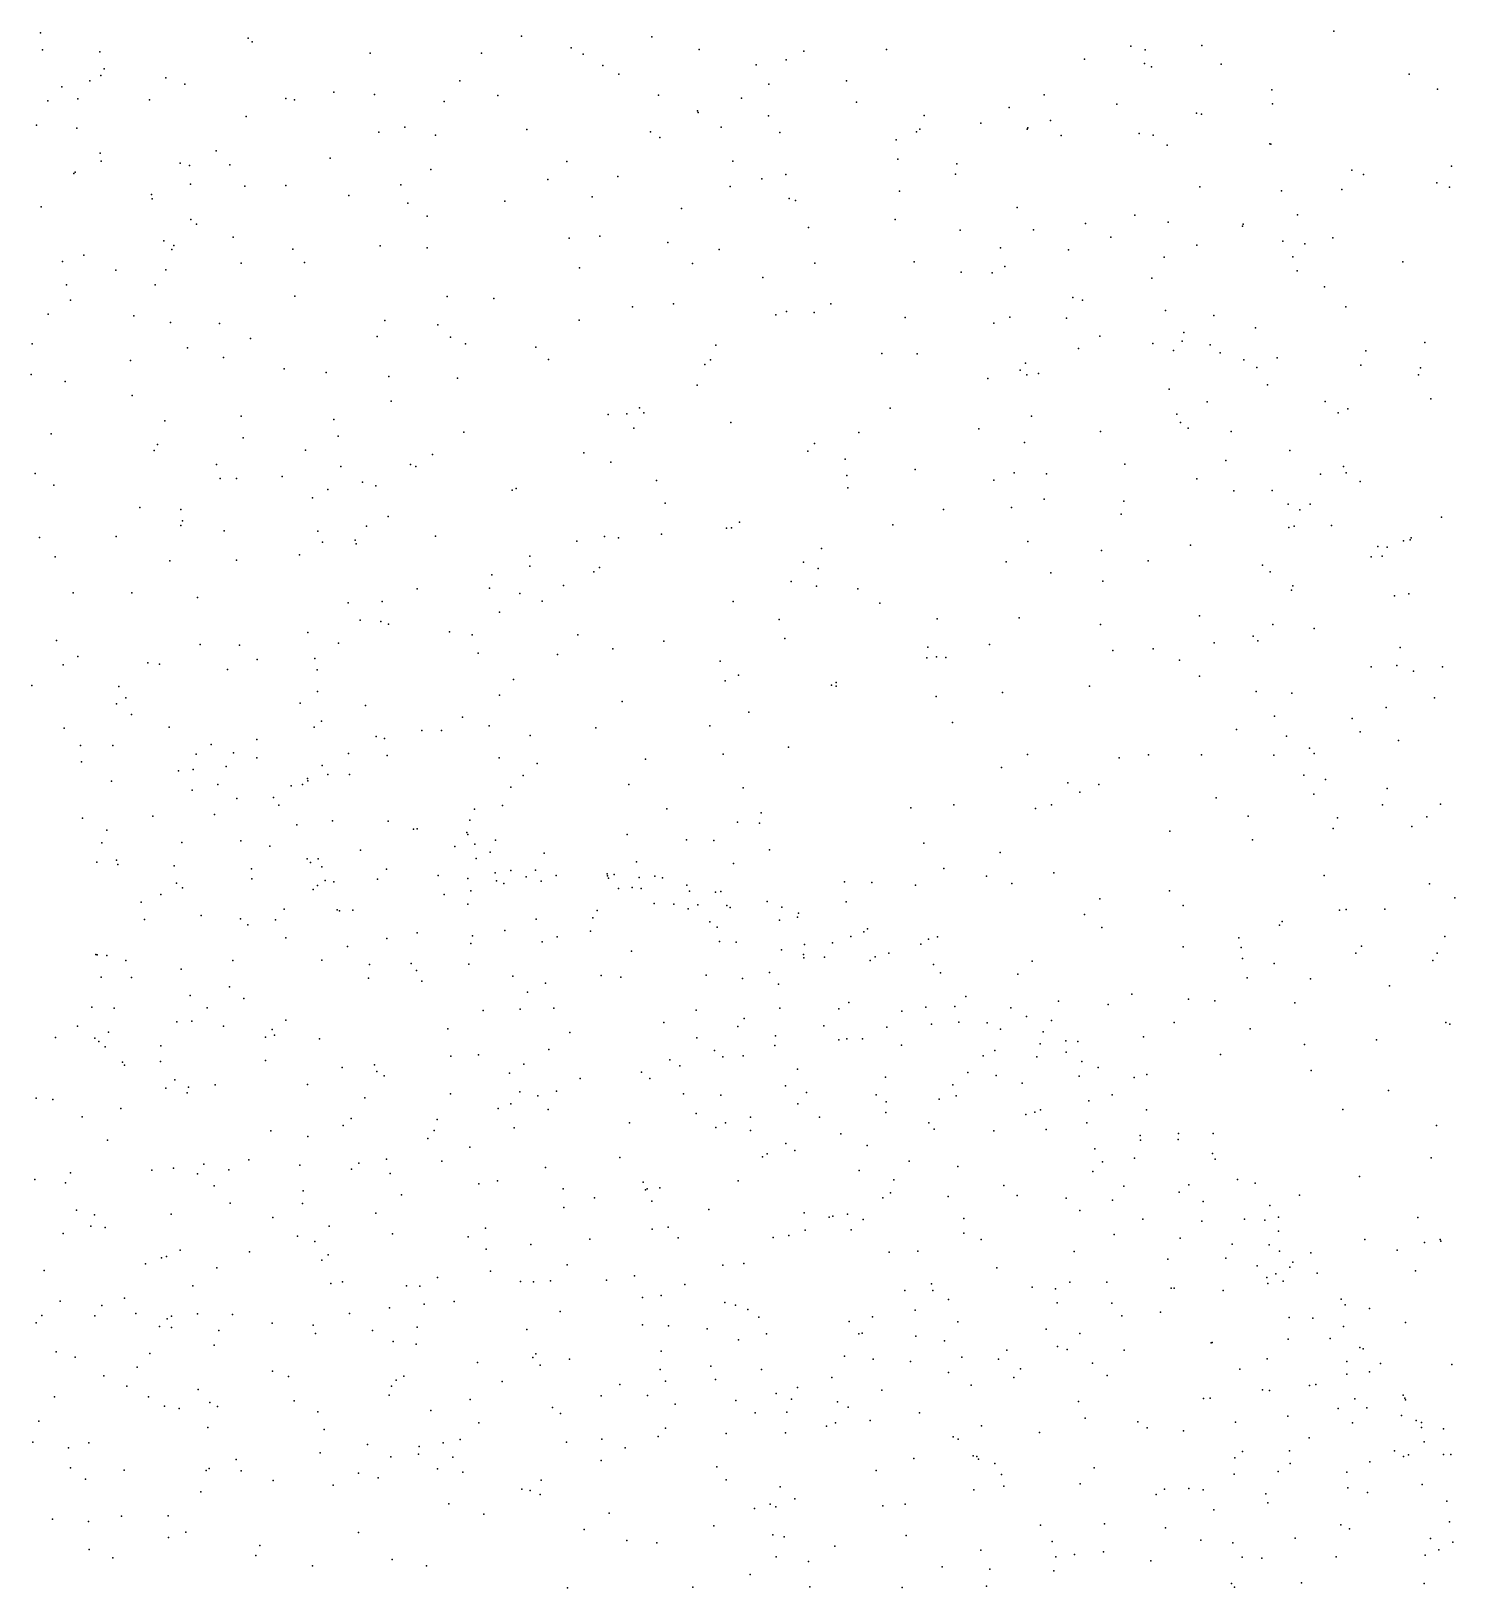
# Model space of a CAD drawing. Header units: metres. Extents: x -25 to 25, y -27.7 to 27.8.
# Drawn here: x -3.284 to -1.737, y 3.4 to 5.092 of the extents above; entities that cross this region are included whole.
import ezdxf

# ---------------------------------------------------------------- set-up
doc = ezdxf.new("R2010")
doc.units = ezdxf.units.M

msp = doc.modelspace()

# ---------------------------------------------------------------- linework, layer by layer
for p in [(-3.2741, 5.0897, 17.3248), (-3.0484, 5.0839, 18.2251), (-3.044, 5.0801, 26.1261), (-2.7515, 5.086, 25.7737), (-2.6098, 5.0853, 25.6556), (-2.0122, 5.076, 29.4716), (-1.8689, 5.0916, 3.9864), (-3.2719, 5.0711, 23.1734), (-3.2095, 5.0692, 16.549), (-2.9159, 5.0677, 3.9815), (-2.795, 5.0675, 18.662), (-2.6975, 5.0736, 29.0531), (-2.6844, 5.0667, 25.7178), (-2.5586, 5.0715, -16.1835), (-2.4638, 5.0604, 23.3474), (-2.4447, 5.07, 17.3733), (-2.355, 5.0716, 17.5569), (-2.1399, 5.0613, 29.387), (-2.0894, 5.0753, 25.4741), (-2.0739, 5.0714, 16.3915), (-3.2085, 5.0432, 12.5173), (-3.2049, 5.0508, 28.8119), (-2.6633, 5.0542, 21.6366), (-2.6458, 5.045, 18.8221), (-2.4967, 5.0551, 3.9), (-2.0747, 5.0566, 18.5456), (-2.067, 5.0529, 3.9506), (-1.9912, 5.0558, -22.9697), (-1.7871, 5.045, 29.5348), (-3.2509, 5.0309, 11.7229), (-3.2207, 5.0377, 17.6876), (-3.138, 5.041, -15.7197), (-3.1173, 5.0339, 26.1926), (-2.8186, 5.0375, 12.9846), (-2.4827, 5.0341, 29.1349), (-2.3984, 5.0376, 29.1705), (-1.9363, 5.0278, 25.9018), (-1.7564, 5.0285, 25.552), (-3.2661, 5.0159, 12.2709), (-3.2337, 5.0181, 4.2455), (-3.1557, 5.0171, 16.9122), (-3.0074, 5.0184, -15.4725), (-2.9981, 5.017, -20.6893), (-2.9553, 5.0251, 21.6679), (-2.9113, 5.0228, 28.9848), (-2.8357, 5.0152, 26.3625), (-2.7773, 5.0217, 29.0322), (-2.6028, 5.0221, -15.7489), (-2.5123, 5.0187, 13.0927), (-2.3875, 5.0144, 25.5414), (-2.2218, 5.0085, 3.9148), (-2.1836, 5.0222, 22.9327), (-2.1048, 5.0121, 18.6972), (-1.9354, 5.0126, 29.4892), (-3.0508, 4.9987, 28.9403), (-2.5602, 5.0048, 29.1076), (-2.5595, 5.0032, 23.4715), (-2.4831, 4.9996, 18.9358), (-2.3139, 5, 21.5517), (-2.2526, 4.9917, 18.9197), (-2.1767, 4.9944, -9.4505), (-2.0181, 5.0025, 25.4595), (-2.0128, 5.0012, 17.9729), (-3.2786, 4.9895, 11.5183), (-3.2347, 4.9863, 17.511), (-2.9066, 4.9819, 25.9539), (-2.8783, 4.9871, 23.5454), (-2.8449, 4.9787, 25.8861), (-2.7458, 4.9847, 25.7766), (-2.6114, 4.9823, 26.2809), (-2.6012, 4.9761, 25.6543), (-2.5344, 4.9871, -22.4397), (-2.471, 4.9814, -20.9246), (-2.3224, 4.9822, -16.5899), (-2.3187, 4.9852, 23.2214), (-2.2022, 4.9852, 29.3084), (-2.2015, 4.9866, 26.0696), (-2.1652, 4.9782, 17.7126), (-2.0803, 4.9805, 21.4422), (-2.0653, 4.9784, 22.7475), (-3.2092, 4.959, 23.0557), (-3.0833, 4.9615, 26.4612), (-2.3445, 4.9734, -20.6787), (-2.05, 4.9677, 13.3102), (-1.9386, 4.9691, 18.2345), (-1.9372, 4.9687, 25.4517), (-3.2082, 4.9503, 21.683), (-3.1223, 4.948, -9.6074), (-3.1122, 4.9456, 18.0039), (-3.0684, 4.9462, 26.1052), (-2.9595, 4.9536, 12.9313), (-2.85, 4.9412, 29.0432), (-2.7023, 4.9498, 3.9118), (-2.522, 4.9503, 25.5956), (-2.3425, 4.9526, 16.9366), (-2.2784, 4.9473, 25.4754), (-1.7411, 4.945, 25.5065), (-3.238, 4.9369, 16.3272), (-3.2366, 4.9384, 26.2585), (-3.1113, 4.9253, 23.3844), (-3.0076, 4.9239, 26.039), (-2.8828, 4.9245, -9.3811), (-2.723, 4.9304, 29.0803), (-2.6467, 4.9337, 23.5914), (-2.4903, 4.9309, -9.2815), (-2.4644, 4.9357, 29.1296), (-2.2799, 4.9361, 29.2046), (-1.8495, 4.9405, 29.475), (-1.8367, 4.9359, -9.9911), (-1.7571, 4.9269, 29.4779), (-3.1537, 4.9139, 26.1667), (-3.1528, 4.9095, 16.5343), (-3.0521, 4.923, 18.1472), (-2.9392, 4.9128, 29.0316), (-2.7698, 4.9069, -21.9283), (-2.6749, 4.9114, 25.7178), (-2.5247, 4.9228, -16.3398), (-2.4608, 4.9098, 26.2136), (-2.4538, 4.9076, 25.5691), (-2.3408, 4.9176, 17.1908), (-2.0144, 4.9223, 29.3886), (-1.9258, 4.9181, 29.4338), (-1.8603, 4.9195, 16.4173), (-1.7432, 4.922, 22.448), (-3.2733, 4.9008, 11.9088), (-2.8749, 4.9048, -15.9626), (-2.8539, 4.8905, 25.9104), (-2.5775, 4.8987, 29.1127), (-2.213, 4.8998, 17.5144), (-2.0852, 4.8917, 25.4075), (-1.9083, 4.8921, 21.3276), (-3.1109, 4.8868, 16.7867), (-3.1047, 4.8818, -20.8777), (-2.4397, 4.8781, 23.5688), (-2.3456, 4.8868, 29.1636), (-2.2749, 4.8753, 19.1193), (-2.1952, 4.8756, -16.7198), (-2.1388, 4.8824, 29.2727), (-2.0488, 4.8841, 16.5895), (-1.9683, 4.8795, 25.3983), (-1.9675, 4.8817, 18.6231), (-3.1401, 4.8638, 28.9819), (-3.1291, 4.8587, 26.099), (-3.0648, 4.8677, 21.6888), (-2.9049, 4.8581, 18.6485), (-2.8539, 4.8562, 3.966), (-2.6999, 4.8667, -21.3778), (-2.6665, 4.8689, 29.1014), (-2.5924, 4.8619, 13.1239), (-2.231, 4.8562, 25.4301), (-2.1112, 4.8676, 18.9534), (-2.0177, 4.859, 17.8487), (-1.9244, 4.8632, 22.5966), (-1.9004, 4.8604, -9.5683), (-1.87, 4.8668, 13.5532), (-3.2504, 4.8412, 26.5495), (-3.2269, 4.8481, 22.7715), (-3.1314, 4.8541, 17.1059), (-3.0561, 4.8394, 29.0333), (-3.0001, 4.8548, 23.4996), (-2.9874, 4.8403, 18.2986), (-2.5368, 4.8541, 19.1154), (-2.4329, 4.8395, -15.8417), (-2.3249, 4.8409, 23.459), (-2.1573, 4.8538, 16.7635), (-2.0534, 4.8461, 29.2995), (-1.9133, 4.8462, -16.026), (-1.7941, 4.8408, 25.4043), (-3.1922, 4.8318, 17.5141), (-3.1378, 4.8323, 22.9957), (-2.6885, 4.8344, 26.3527), (-2.5656, 4.8391, 25.6268), (-2.4893, 4.8237, 25.5796), (-2.2738, 4.8295, 13.2568), (-2.2403, 4.8288, 17.2877), (-2.2265, 4.8357, 29.186), (-2.0665, 4.8231, 25.9756), (-1.9087, 4.8311, 3.9011), (-3.2458, 4.816, 28.9539), (-3.1496, 4.816, 17.766), (-1.8789, 4.8136, 16.5537), (-3.2416, 4.7991, 26.1261), (-2.9977, 4.8035, 12.9492), (-2.8321, 4.8033, -15.496), (-2.7817, 4.801, 29.1185), (-2.631, 4.7921, 23.7651), (-2.5864, 4.7952, 29.1263), (-2.4153, 4.7953, 25.5185), (-2.1526, 4.8021, 25.3843), (-2.142, 4.7991, 29.2), (-1.8557, 4.7919, 25.3621), (-3.2658, 4.7841, 11.4728), (-3.1729, 4.782, 29.0172), (-3.1329, 4.7748, 16.4371), (-3.0795, 4.774, 16.6021), (-2.9, 4.7771, 29.1163), (-2.8426, 4.7722, 21.685), (-2.6887, 4.7776, 25.7478), (-2.4752, 4.7834, 13.1993), (-2.4635, 4.7867, 21.6401), (-2.4335, 4.7857, 29.1325), (-2.3347, 4.7803, 19.2952), (-2.2382, 4.7741, 21.5582), (-2.2211, 4.7806, 23.2341), (-2.1594, 4.7797, 17.4263), (-2.0519, 4.7881, 17.6848), (-1.9994, 4.7825, 29.2764), (-3.0459, 4.7577, 23.3247), (-2.9084, 4.7596, 25.953), (-2.8285, 4.7591, 13.0664), (-2.1231, 4.7601, 13.4002), (-2.0336, 4.7546, 22.7432), (-2.0317, 4.764, 25.3491), (-1.9539, 4.7693, 18.7505), (-3.2832, 4.7516, 11.3078), (-3.1145, 4.7475, 26.5181), (-2.8125, 4.7518, 25.86), (-2.7359, 4.7482, 19.1155), (-2.5402, 4.7504, 19.289), (-2.3599, 4.7411, 29.1254), (-2.3217, 4.7408, 23.6036), (-2.1464, 4.7465, 17.0351), (-2.0655, 4.752, 29.2044), (-2.0432, 4.7446, -16.8422), (-2.0033, 4.7508, 21.4), (-1.9924, 4.742, 18.947), (-1.8342, 4.7443, 29.3047), (-1.7701, 4.753, 21.1796), (-3.1762, 4.7335, 26.0484), (-3.0754, 4.737, 26.0223), (-3.0094, 4.7244, 16.9889), (-2.9637, 4.7207, 23.5806), (-2.7223, 4.7346, 29.1405), (-2.5522, 4.7293, 3.9022), (-2.5463, 4.7342, 25.6055), (-2.2097, 4.7231, 3.8727), (-2.2038, 4.7308, 25.3809), (-1.9665, 4.7344, 13.583), (-1.9525, 4.7259, 17.9416), (-1.9304, 4.7365, 25.3256), (-1.8396, 4.7286, 18.4847), (-1.7746, 4.7255, 22.4843), (-3.2843, 4.7185, 4.3319), (-3.2472, 4.7109, 28.993), (-2.8957, 4.7164, 18.7941), (-2.8212, 4.7144, 29.137), (-2.5605, 4.7068, 29.1364), (-2.2447, 4.7139, -15.9125), (-2.2023, 4.7182, 29.1552), (-2.1898, 4.7194, 19.3185), (-1.9408, 4.707, 29.2237), (-1.777, 4.7181, -23.0427), (-3.1745, 4.6957, 12.7815), (-2.8932, 4.6893, -15.9502), (-2.0477, 4.7025, 17.5078), (-2.0067, 4.6886, 19.1214), (-1.8784, 4.6891, 18.1526), (-1.7635, 4.6921, 25.3228), (-3.0562, 4.673, 25.957), (-2.6572, 4.6749, -21.6559), (-2.637, 4.6758, 13.1597), (-2.6233, 4.6821, 25.668), (-2.6187, 4.6767, -15.5257), (-2.3511, 4.6817, 19.4277), (-2.1973, 4.6731, 26.0922), (-2.0395, 4.6754, -22.8881), (-1.8643, 4.6767, 25.8719), (-1.8537, 4.6812, 13.7143), (-3.2625, 4.6539, 25.9997), (-3.1391, 4.6681, 29.0599), (-2.9554, 4.6695, 25.9273), (-2.8143, 4.6557, 25.8157), (-2.6293, 4.6599, 23.8548), (-2.5241, 4.6661, -22.4413), (-2.3849, 4.6553, 29.0995), (-2.2547, 4.6592, 25.3744), (-2.1223, 4.6565, 25.3073), (-2.0356, 4.6662, 29.1298), (-2.0273, 4.66, 16.9799), (-1.9804, 4.6564, 25.2829), (-3.1469, 4.6424, 17.6655), (-3.054, 4.6497, 22.9743), (-2.9506, 4.6513, 18.45), (-2.4331, 4.6433, -15.7485), (-2.2051, 4.6446, 29.1118), (-3.1506, 4.6359, 22.7371), (-3.0828, 4.6205, 18.0252), (-2.9862, 4.636, 23.4302), (-2.8721, 4.6205, 18.9893), (-2.8483, 4.6315, 29.1426), (-2.6839, 4.6334, 25.7166), (-2.6545, 4.6232, -22.1512), (-2.4403, 4.6352, 23.7783), (-2.3999, 4.6263, 21.6337), (-2.0961, 4.6209, 29.0521), (-1.9864, 4.625, 17.3756), (-1.9166, 4.6359, 22.6471), (-3.2798, 4.6107, 11.5212), (-3.0789, 4.6054, 25.9068), (-3.0612, 4.6053, 17.2864), (-3.0114, 4.6075, 18.2304), (-2.9478, 4.6183, 16.4665), (-2.8664, 4.6183, 16.7463), (-2.6048, 4.6031, 21.6691), (-2.3981, 4.6088, 25.4461), (-2.3239, 4.6152, 26.1785), (-2.2384, 4.6034, -16.8529), (-2.2164, 4.6116, -20.8102), (-2.181, 4.6105, 23.4385), (-2.0177, 4.605, 22.7834), (-1.8832, 4.6102, 29.0774), (-1.8583, 4.6185, -9.4554), (-1.8555, 4.6115, 18.6744), (-3.2597, 4.5982, 16.0917), (-2.962, 4.5934, 25.876), (-2.9244, 4.6014, 4.1162), (-2.9097, 4.5975, 23.7345), (-2.7617, 4.5926, 29.157), (-2.7574, 4.5944, 26.3911), (-2.3969, 4.5951, -22.6233), (-1.9775, 4.5919, 29.0402), (-1.936, 4.5923, 17.8242), (-1.8402, 4.602, 25.247), (-3.1661, 4.5737, 29.0737), (-3.1217, 4.5715, 17.448), (-2.9787, 4.5845, 26.4656), (-2.5953, 4.5784, 29.142), (-2.2929, 4.5716, 13.3483), (-2.2191, 4.5739, 23.6106), (-2.1836, 4.5829, 29.0384), (-2.0969, 4.5808, 25.2525), (-1.9184, 4.5773, 21.3062), (-1.9059, 4.5713, 28.9872), (-1.8947, 4.5775, 17.1891), (-3.1218, 4.5542, 4.304), (-3.1199, 4.5595, 17.8505), (-2.9201, 4.5536, 18.6873), (-2.8963, 4.564, 17.0906), (-2.5232, 4.5517, -20.6411), (-2.5145, 4.5578, 29.1304), (-2.348, 4.555, -21.1176), (-2.0998, 4.5665, 3.7924), (-1.9178, 4.552, 19.0533), (-1.9121, 4.5537, 17.5536), (-1.8715, 4.5544, 18.0078), (-1.7519, 4.5633, 28.9369), (-3.2754, 4.5414, 25.9019), (-3.1918, 4.5424, 12.7711), (-3.0747, 4.5484, 29.1083), (-2.9729, 4.5481, 23.2007), (-2.9676, 4.5362, 16.2485), (-2.9321, 4.5383, 13.018), (-2.845, 4.5427, 25.7933), (-2.6915, 4.5373, -16.0098), (-2.6613, 4.5423, 25.6751), (-2.6463, 4.5407, 3.9547), (-2.5995, 4.5447, -16.2046), (-2.5286, 4.5513, 25.5489), (-2.2013, 4.5368, 25.2886), (-1.7933, 4.5376, -16.0142), (-1.7858, 4.5387, 22.5523), (-1.7847, 4.5407, 25.9021), (-3.2582, 4.5201, 29.0216), (-2.9927, 4.5225, -20.9515), (-2.9311, 4.5344, 25.8189), (-2.7426, 4.5211, 16.8213), (-2.4256, 4.5291, 13.2809), (-2.1215, 4.5272, 28.9675), (-2.0246, 4.5328, 25.2175), (-1.8283, 4.5203, -22.9466), (-1.8212, 4.5313, -16.8397), (-1.8164, 4.521, 13.8271), (-1.8109, 4.5306, 21.1264), (-3.1335, 4.5159, 26.5159), (-3.0611, 4.5166, 21.6705), (-2.7423, 4.5101, 16.603), (-2.6729, 4.5038, -21.9427), (-2.6669, 4.5087, 29.1442), (-2.4451, 4.5143, 19.6813), (-2.4293, 4.5076, 3.8824), (-2.2249, 4.5149, 29.0086), (-2.1763, 4.503, 13.5199), (-2.0705, 4.5157, -9.2369), (-1.9463, 4.5113, 13.7397), (-1.9381, 4.504, 28.9041), (-2.8647, 4.4854, 19.2129), (-2.7862, 4.4863, 16.3891), (-2.7839, 4.5006, 21.6698), (-2.7059, 4.4891, 13.1578), (-2.4585, 4.4933, -15.9836), (-2.4311, 4.4885, 25.4451), (-2.3862, 4.4855, 29.0748), (-2.1199, 4.4939, 25.2246), (-1.915, 4.484, 25.184), (-1.9133, 4.4886, 3.7404), (-3.2388, 4.4812, 25.8439), (-3.1749, 4.481, 29.0675), (-3.1034, 4.4759, 25.8025), (-2.9398, 4.4704, 23.3733), (-2.9029, 4.4717, 25.7497), (-2.7533, 4.4802, -9.1833), (-2.7289, 4.4722, 19.5858), (-2.5217, 4.4716, 25.5162), (-2.3622, 4.47, 25.3781), (-1.8031, 4.4777, 17.4141), (-1.7874, 4.4801, 28.741), (-2.9267, 4.4513, 29.1363), (-2.9043, 4.4501, 23.5775), (-2.7754, 4.4599, 4.0624), (-2.4717, 4.4521, 29.0979), (-2.3, 4.4527, 25.3216), (-2.2107, 4.4541, -16.3211), (-2.0148, 4.456, 21.4016), (-2.9836, 4.4378, 25.7465), (-2.8962, 4.4472, 16.1424), (-2.8298, 4.4387, 29.1421), (-2.8052, 4.4355, 25.6931), (-2.6902, 4.4353, -22.4982), (-2.1224, 4.4466, -20.7027), (-1.9567, 4.4341, 25.9761), (-1.935, 4.4468, -16.4546), (-1.8902, 4.4425, -20.8562), (-3.2566, 4.4293, -9.6123), (-3.1006, 4.425, 17.9258), (-3.0578, 4.4242, 17.5512), (-2.9503, 4.4263, 4.2424), (-2.6524, 4.4202, 16.5032), (-2.5969, 4.4286, 25.5574), (-2.4653, 4.4313, -16.4754), (-2.3101, 4.422, 26.1785), (-2.2431, 4.4249, 19.7232), (-2.1091, 4.4185, -20.9859), (-2.0651, 4.4203, 19.5606), (-1.9988, 4.4268, 25.1786), (-1.9514, 4.4289, 19.4146), (-1.7969, 4.4216, 28.6296), (-3.2494, 4.403, 15.9537), (-3.2334, 4.4118, 25.783), (-3.1576, 4.405, 22.6356), (-3.1447, 4.4035, 25.7486), (-3.0388, 4.4085, 12.9256), (-2.9762, 4.4096, 18.4477), (-2.7985, 4.4154, 26.3836), (-2.7125, 4.4141, 25.6449), (-2.5355, 4.4067, -21.4244), (-2.3111, 4.4104, 29.0003), (-2.3006, 4.4115, 3.7955), (-2.2904, 4.4109, -16.6008), (-2.0364, 4.4079, 23.4351), (-1.8283, 4.4007, 19.2137), (-1.8005, 4.4022, 17.8474), (-1.7507, 4.4006, 17.5687), (-3.0709, 4.3977, 29.0931), (-2.9734, 4.3973, 26.4305), (-2.7602, 4.3868, 29.1417), (-2.5303, 4.3853, 29.1047), (-2.5157, 4.3915, 25.4787), (-2.4097, 4.3835, -9.135), (-2.0148, 4.3907, 23.1674), (-1.7824, 4.396, 25.9761), (-3.2836, 4.3805, 14.7174), (-3.1889, 4.3794, 21.6478), (-3.1813, 4.3671, 29.0526), (-2.9732, 4.3739, 22.9744), (-2.7753, 4.3699, 23.7823), (-2.4147, 4.3808, 29.0455), (-2.4097, 4.3795, 25.3863), (-2.3011, 4.3685, 23.7773), (-2.2288, 4.3729, 25.25), (-2.1342, 4.3796, 25.195), (-1.9532, 4.3738, -22.8344), (-1.9144, 4.3722, 28.675), (-1.7595, 4.367, 19.02), (-3.1916, 4.3606, 14.6952), (-3.1754, 4.3488, 14.5962), (-2.9919, 4.3613, 25.6811), (-2.9209, 4.3585, 17.4268), (-2.6422, 4.363, 29.12), (-2.5045, 4.3513, 13.286), (-1.8119, 4.3566, 21.0057), (-3.2486, 4.334, 14.5013), (-3.1342, 4.3351, 14.8612), (-2.9769, 4.335, 29.1171), (-2.9687, 4.3417, -22.2767), (-2.8599, 4.3316, 25.6303), (-2.8384, 4.3316, 29.1283), (-2.8158, 4.3461, 4.1609), (-2.7867, 4.3366, 21.6337), (-2.6707, 4.3345, 26.3326), (-2.5468, 4.3365, 21.6385), (-2.2833, 4.3401, 28.9505), (-1.9747, 4.3327, 25.1422), (-1.9333, 4.3469, 13.7932), (-1.849, 4.3446, 22.736), (-3.2307, 4.3152, 4.4426), (-3.1954, 4.3153, 15.0403), (-3.0886, 4.3164, 25.6665), (-3.0391, 4.3216, 14.5731), (-2.9096, 4.3249, 19.3332), (-2.9005, 4.3229, 23.292), (-2.7421, 4.3259, -20.7218), (-1.9203, 4.3253, 21.2378), (-1.8402, 4.3301, 28.5392), (-1.7988, 4.3205, 25.1371), (-3.1049, 4.3056, 14.9688), (-3.0645, 4.3072, 22.7579), (-3.039, 4.3019, 14.899), (-2.9396, 4.3063, 19.0665), (-2.8974, 4.3043, 19.5905), (-2.7757, 4.3019, 19.8034), (-2.6168, 4.3002, 3.9759), (-2.5323, 4.3057, 16.7057), (-2.4615, 4.3134, -22.8184), (-2.2016, 4.3053, -9.1871), (-2.1023, 4.3017, 13.6649), (-2.0704, 4.3051, 28.7677), (-2.0126, 4.305, 23.6434), (-1.934, 4.3047, 28.6171), (-1.8955, 4.3123, -9.3896), (-1.8903, 4.3065, 22.8934), (-3.2297, 4.2975, 14.4227), (-3.1243, 4.2875, 14.4377), (-3.1083, 4.2892, 29.0604), (-3.0723, 4.2923, 17.8386), (-2.9681, 4.2935, 14.6748), (-2.9618, 4.2835, 18.8401), (-2.9383, 4.2835, 14.5851), (-2.7497, 4.2824, 29.1184), (-2.7344, 4.2955, 25.5752), (-2.2301, 4.2914, 28.8941), (-1.9016, 4.2828, 19.5827), (-3.197, 4.2764, 15.1219), (-3.1094, 4.2666, 15.071), (-3.0813, 4.2729, 15.9015), (-3.0017, 4.2714, 18.37), (-2.9893, 4.2726, 17.5997), (-2.9841, 4.2792, 14.5003), (-2.9836, 4.2766, 21.5879), (-2.763, 4.27, 23.613), (-2.635, 4.2729, 29.0881), (-2.5108, 4.2693, 26.2459), (-2.158, 4.2747, 28.832), (-2.1448, 4.2644, 23.7695), (-2.1243, 4.2726, 25.142), (-1.8779, 4.2783, 25.0908), (-1.8108, 4.2685, 28.4654), (-3.0607, 4.2574, 12.9517), (-3.0211, 4.2585, 14.3978), (-3.015, 4.2502, 15.0159), (-2.772, 4.2498, 17.3893), (-2.3285, 4.2474, 25.2553), (-2.2818, 4.2506, 13.5001), (-2.1758, 4.2507, 21.4861), (-1.9967, 4.2583, 28.6509), (-1.8908, 4.2623, 23.3154), (-1.8159, 4.2507, 3.6657), (-1.7531, 4.2513, 19.4721), (-3.2284, 4.2362, 28.9964), (-3.1521, 4.2384, -21.1284), (-3.0849, 4.2402, 25.617), (-2.9568, 4.2333, 29.0927), (-2.8964, 4.2331, 25.5701), (-2.8075, 4.2341, 14.5802), (-2.8025, 4.246, 13.1724), (-2.5935, 4.2465, 19.9413), (-2.5168, 4.2317, 17.0445), (-2.4928, 4.2306, 29.0274), (-2.4912, 4.242, 16.8453), (-2.1929, 4.2468, 26.109), (-1.9619, 4.2382, -20.6231), (-1.865, 4.2367, 23.0483), (-1.7679, 4.2378, 25.0793), (-3.2019, 4.2231, 15.2122), (-2.9956, 4.2291, -21.9802), (-2.8688, 4.2244, -9.3066), (-2.865, 4.2246, 14.8603), (-2.8108, 4.2205, 14.4895), (-2.8098, 4.2186, 14.7921), (-2.6367, 4.2184, -21.519), (-2.047, 4.222, 21.3494), (-1.8697, 4.225, 26.0244), (-1.7842, 4.227, 20.8132), (-3.2074, 4.2092, 14.2573), (-3.1207, 4.2099, 15.1657), (-3.0563, 4.2117, 14.2684), (-3.0249, 4.2057, 26.4016), (-2.9263, 4.2013, 15.0163), (-2.824, 4.2055, -21.7603), (-2.8023, 4.2079, 25.534), (-2.7857, 4.1994, 14.3767), (-2.7798, 4.2121, 14.707), (-2.7269, 4.1983, 14.5205), (-2.5721, 4.2126, -9.1805), (-2.5425, 4.2119, 25.4247), (-2.4821, 4.2016, 23.903), (-2.3145, 4.209, -20.6132), (-2.2313, 4.1989, 25.171), (-1.9571, 4.2128, 25.0458), (-3.2129, 4.1884, 15.8388), (-3.1916, 4.1907, -9.6293), (-3.19, 4.1859, -22.0966), (-3.1289, 4.1845, 4.4625), (-3.0448, 4.1811, 14.158), (-2.9844, 4.1918, -22.772), (-2.9808, 4.1879, 19.6672), (-2.9725, 4.1918, 14.2309), (-2.9686, 4.1834, 25.5481), (-2.8982, 4.1809, 14.138), (-2.8009, 4.1922, 14.2578), (-2.763, 4.1794, 14.1186), (-2.7364, 4.1797, 14.8447), (-2.6267, 4.1887, 25.4448), (-2.521, 4.1869, 16.3841), (-2.2925, 4.1814, 20.0073), (-3.1263, 4.1657, 21.5275), (-3.0445, 4.1703, 15.1762), (-2.973, 4.1629, 15.1311), (-2.965, 4.1685, 13.09), (-2.9554, 4.167, 14.0666), (-2.9081, 4.1697, 4.3239), (-2.8421, 4.174, 13.9442), (-2.8098, 4.1707, 13.8217), (-2.7803, 4.1766, 23.3567), (-2.7786, 4.1679, 14.9543), (-2.7706, 4.1653, 13.7376), (-2.7464, 4.1723, 13.8807), (-2.7302, 4.1678, 25.4807), (-2.7138, 4.1737, 14.014), (-2.6586, 4.1758, 14.2421), (-2.6579, 4.1735, 14.1176), (-2.657, 4.1711, 13.8959), (-2.6509, 4.1748, 14.6704), (-2.6235, 4.1717, 14.0207), (-2.6068, 4.1733, 14.3107), (-2.5982, 4.1712, 14.515), (-2.5719, 4.1633, 13.9358), (-2.4005, 4.1671, 28.9524), (-2.3709, 4.1664, 25.2576), (-2.3234, 4.1634, 26.156), (-2.2464, 4.1733, 28.8535), (-2.2189, 4.1653, 23.8718), (-2.173, 4.1767, 25.1108), (-1.8795, 4.1739, 28.4779), (-1.7651, 4.1648, 20.6559), (-3.1434, 4.1533, 25.5726), (-3.1197, 4.1606, 29.0232), (-2.9777, 4.1586, 19.1478), (-2.8354, 4.1532, 13.6724), (-2.8066, 4.1571, 20.0604), (-2.6461, 4.1599, 13.715), (-2.6311, 4.1609, 23.6727), (-2.6214, 4.1596, 14.7544), (-2.5689, 4.1569, -20.6542), (-2.5408, 4.1558, 14.2316), (-2.5348, 4.1563, 14.1256), (-2.4845, 4.1455, 14.009), (-2.1232, 4.1484, 20.0329), (-2.0474, 4.1571, 25.0209), (-1.7374, 4.1497, 23.3463), (-3.1649, 4.1449, 22.6028), (-3.0996, 4.1304, 14.0372), (-3.0095, 4.1373, 22.8352), (-2.9519, 4.1367, 29.0664), (-2.9492, 4.1353, 17.714), (-2.9349, 4.1363, 13.6963), (-2.8098, 4.1428, -20.8324), (-2.6694, 4.1358, 21.5569), (-2.6072, 4.1435, 29.0345), (-2.586, 4.1427, 16.1875), (-2.5706, 4.1376, 3.878), (-2.5598, 4.1421, 14.671), (-2.5285, 4.1414, 13.7602), (-2.5248, 4.1392, 29.0073), (-2.4686, 4.1393, 14.3211), (-2.4518, 4.1285, 21.555), (-2.4504, 4.1328, 13.8644), (-2.3989, 4.1453, -22.9756), (-2.1397, 4.1314, 28.7297), (-2.0326, 4.1414, 28.6202), (-1.8628, 4.1362, 24.9657), (-1.8554, 4.137, 23.7625), (-1.8133, 4.1373, 28.3981), (-3.161, 4.1261, 15.2899), (-3.0568, 4.1267, 13.8764), (-3.0489, 4.1201, 13.7829), (-3.0189, 4.1258, 18.2487), (-2.7695, 4.1142, 17.5182), (-2.7357, 4.1263, 13.5656), (-2.6767, 4.1132, 23.4887), (-2.6741, 4.128, 14.9385), (-2.5468, 4.1235, 25.3892), (-2.5389, 4.1177, 14.793), (-2.4713, 4.1254, 17.1752), (-2.3797, 4.1127, 14.3407), (-2.3756, 4.116, 14.1606), (-2.121, 4.1174, 25.0084), (-1.9281, 4.1199, 3.6295), (-1.9251, 4.1239, 20.9381), (-3.0074, 4.1061, 18.4088), (-2.9404, 4.0968, 26.3317), (-2.8978, 4.1055, 15.1594), (-2.865, 4.1114, 13.5439), (-2.8065, 4.0998, 23.2), (-2.8047, 4.1083, 4.1634), (-2.7292, 4.1016, 15.0422), (-2.7127, 4.1073, 29.0573), (-2.5364, 4.1023, 13.5858), (-2.5181, 4.1014, 23.7746), (-2.4439, 4.0989, 14.6612), (-2.4135, 4.1006, 13.4842), (-2.3937, 4.1077, 14.5023), (-2.3178, 4.0994, 21.4845), (-2.3092, 4.1045, 3.6932), (-2.2995, 4.1073, 25.1475), (-2.0327, 4.0963, 20.1548), (-1.9721, 4.106, 26.0191), (-1.9695, 4.0957, 24.9257), (-1.8387, 4.097, 19.9217), (-1.7482, 4.1077, 28.334), (-3.2139, 4.088, 13.1517), (-3.2125, 4.0875, 25.5584), (-3.2019, 4.0869, 28.9925), (-3.1813, 4.0814, 13.9755), (-3.0652, 4.0813, 25.5033), (-2.9683, 4.0817, 13.5575), (-2.8715, 4.0782, 21.46), (-2.6319, 4.0916, 25.3937), (-2.4689, 4.0929, 25.2995), (-2.4452, 4.088, 28.9545), (-2.4449, 4.0844, 16.5271), (-2.4223, 4.0851, 13.6589), (-2.3727, 4.0813, 14.6018), (-2.3673, 4.0854, 13.7807), (-2.3525, 4.0895, 13.8765), (-2.1968, 4.0806, 25.0178), (-1.9682, 4.0835, 13.7414), (-1.9337, 4.0783, -9.4283), (-1.845, 4.0896, 20.4829), (-1.7612, 4.0816, 24.9148), (-1.7565, 4.0893, 3.6258), (-3.2082, 4.0635, 15.389), (-3.1754, 4.0631, 13.8327), (-3.1213, 4.072, 13.7479), (-2.9177, 4.0624, 22.9855), (-2.9165, 4.0773, 20.2019), (-2.8657, 4.0707, 25.447), (-2.8088, 4.0774, 15.1313), (-2.7609, 4.0643, 26.2376), (-2.6651, 4.0652, 13.4413), (-2.6436, 4.0632, 15.0434), (-2.5509, 4.0656, 26.1793), (-2.5114, 4.0619, -21.1917), (-2.4822, 4.0685, 20.1478), (-2.3037, 4.0771, 14.0741), (-2.2964, 4.0681, 13.9772), (-2.2121, 4.0665, 28.7928), (-1.9629, 4.0626, 20.3447), (-1.8943, 4.0614, 24.8683), (-3.0687, 4.0527, 15.3234), (-2.8598, 4.0589, 13.4343), (-2.7451, 4.0472, 25.4043), (-2.7253, 4.057, 15.9879), (-2.4722, 4.0557, 3.7532), (-2.0882, 4.045, 28.6615), (-1.8085, 4.054, 20.33), (-3.2185, 4.0308, 19.9232), (-3.1941, 4.0295, 15.7904), (-3.1114, 4.0433, 13.6354), (-3.0929, 4.0299, 29.0201), (-3.0533, 4.0402, 19.0421), (-2.7933, 4.0271, 13.3764), (-2.7528, 4.0285, -21.511), (-2.7163, 4.0298, 20.2411), (-2.5618, 4.0275, 21.4732), (-2.4709, 4.0295, 14.9327), (-2.4068, 4.0288, 25.1577), (-2.3959, 4.036, 13.58), (-2.3123, 4.0307, 14.6596), (-2.2806, 4.0314, 13.8039), (-2.2686, 4.0425, 14.4039), (-2.2198, 4.0301, 14.0816), (-2.1682, 4.0372, 24.93), (-2.114, 4.0336, 20.3732), (-2.0269, 4.0393, 24.8684), (-1.9982, 4.0378, 20.6783), (-1.9114, 4.0355, 28.4694), (-3.234, 4.0102, 20.0764), (-3.126, 4.0149, -21.1756), (-3.1096, 4.0157, 13.5537), (-3.0754, 4.0102, 19.4249), (-3.0074, 4.0167, 29.0462), (-2.5968, 4.0141, 25.3202), (-2.5095, 4.0184, 25.2554), (-2.4229, 4.0104, 13.4964), (-2.3384, 4.0263, 14.7514), (-2.306, 4.0122, 17.1107), (-2.2764, 4.0143, 13.7192), (-2.2456, 4.0136, 24.9675), (-2.2029, 4.0207, 14.1686), (-2.1756, 4.0162, 26.0371), (-2.0425, 4.0142, 21.0759), (-1.7471, 4.0141, 24.8417), (-1.7428, 4.0121, 28.3228), (-3.258, 3.9977, 13.8137), (-3.2151, 3.9971, -21.7801), (-3.2106, 3.9933, 29.0008), (-3.2002, 4.0035, 25.497), (-3.0296, 3.998, 25.4351), (-3.0224, 4.0064, 13.4341), (-3.0199, 4.0005, 18.5631), (-2.9711, 3.9963, 20.3355), (-2.8316, 4.0073, 29.0552), (-2.6989, 4.0031, 13.3509), (-2.561, 3.9976, 23.5256), (-2.5166, 4.0099, -20.9686), (-2.4757, 3.9997, 16.3554), (-2.4068, 3.9954, 23.8417), (-2.3979, 3.9964, 17.3622), (-2.3811, 3.9962, 28.9141), (-2.3547, 4.009, 26.1095), (-2.2312, 4.0067, 14.5131), (-2.1848, 4.0039, 14.264), (-2.1601, 3.994, 24.0128), (-2.1471, 3.9936, 20.5292), (-2.0758, 3.9986, 3.5938), (-1.9598, 4.0072, 23.997), (-1.8225, 3.9951, 28.3835), (-3.204, 3.9877, 22.5701), (-3.1434, 3.9887, 26.3815), (-2.8282, 3.9774, 23.088), (-2.7981, 3.979, 25.3687), (-2.7219, 3.9848, -9.3533), (-2.5417, 3.9835, 13.3789), (-2.5329, 3.9767, 15.0882), (-2.5108, 3.978, 28.9744), (-2.4764, 3.9892, -9.2814), (-2.3388, 3.9895, 25.024), (-2.2498, 3.9778, 3.6169), (-2.2371, 3.9836, 14.6749), (-2.1916, 3.9766, 13.8056), (-2.188, 3.991, 13.8924), (-2.1599, 3.982, 28.7322), (-1.9919, 3.9793, 28.5483), (-1.9008, 3.99, 24.7922), (-3.1852, 3.971, 21.413), (-3.183, 3.9678, 13.5739), (-3.1439, 3.9718, 15.442), (-3.0296, 3.9727, 15.7994), (-2.9462, 3.9653, 21.3449), (-2.9112, 3.9681, 13.3799), (-2.9088, 3.9609, 17.8701), (-2.749, 3.9689, 17.6529), (-2.6212, 3.96, 13.3023), (-2.5903, 3.9734, 29.0025), (-2.5794, 3.9671, 16.1102), (-2.4517, 3.9632, 15.0553), (-2.2665, 3.9596, 13.6052), (-2.1427, 3.9718, -9.3492), (-2.125, 3.9652, 14.2053), (-1.8935, 3.9621, 26.016), (-3.1378, 3.9426, 20.3609), (-3.1283, 3.9516, 25.4336), (-3.1132, 3.9439, 19.1528), (-3.0843, 3.9464, 18.7644), (-2.984, 3.9468, 15.3789), (-2.9007, 3.9563, 29.0546), (-2.7646, 3.9591, -21.0029), (-2.6877, 3.9534, 29.0325), (-2.6122, 3.9534, 20.388), (-2.4648, 3.9453, 23.6551), (-2.3561, 3.9547, 16.5786), (-2.2827, 3.9464, 14.9133), (-2.2358, 3.9566, 14.8113), (-2.2075, 3.9482, -23.0681), (-2.1457, 3.9558, 14.5095), (-2.0858, 3.9543, 13.6753), (-2.0719, 3.9577, 28.634), (-3.2788, 3.932, 19.7893), (-3.2609, 3.9305, 13.6298), (-3.1147, 3.9378, 13.4315), (-2.9217, 3.9323, 25.3641), (-2.8287, 3.9365, 15.3241), (-2.7632, 3.9258, 26.1527), (-2.7535, 3.9389, 15.2865), (-2.7337, 3.9345, 13.2667), (-2.7135, 3.9393, 23.1999), (-2.5754, 3.9367, 25.2191), (-2.5349, 3.9351, 17.56), (-2.4511, 3.9256, 25.0768), (-2.4417, 3.9379, 13.3884), (-2.3661, 3.9353, 15.0427), (-2.3553, 3.9278, 13.4454), (-2.2978, 3.9306, 20.5493), (-2.2791, 3.9344, 28.8417), (-2.135, 3.929, 20.8603), (-2.1098, 3.9353, 13.9494), (-1.8094, 3.9401, 13.7801), (-3.2287, 3.9114, -9.8753), (-3.187, 3.9208, 13.48), (-2.9367, 3.9099, 13.277), (-2.7768, 3.9206, -23.1293), (-2.7227, 3.9197, 25.2925), (-2.5619, 3.9151, 15.2256), (-2.5027, 3.9112, -23.1733), (-2.4278, 3.9113, 15.1413), (-2.3555, 3.9163, 28.8948), (-2.2037, 3.9141, 14.8997), (-2.1938, 3.9166, 13.6276), (-2.1877, 3.919, 16.8975), (-2.0726, 3.919, 14.0297), (-1.8592, 3.9197, 24.7212), (-3.0238, 3.8964, 22.7984), (-2.9454, 3.9021, -21.1738), (-2.8465, 3.8968, 13.2376), (-2.8431, 3.9085, 25.3352), (-2.7595, 3.8996, 29.0504), (-2.6343, 3.905, 15.2714), (-2.5404, 3.8998, 21.328), (-2.5297, 3.905, 25.1466), (-2.5028, 3.8967, 13.5849), (-2.4045, 3.893, 24.9715), (-2.309, 3.9051, 24.8814), (-2.303, 3.8983, 17.5053), (-2.2382, 3.8965, 15.0021), (-2.1815, 3.8979, 17.3839), (-2.1371, 3.9052, 14.7815), (-2.0377, 3.8934, 24.7152), (-2.0001, 3.8936, 28.5495), (-1.7572, 3.9022, 24.1657), (-3.2015, 3.8861, 15.5385), (-2.9836, 3.8901, 18.377), (-2.8532, 3.888, 15.8655), (-2.8075, 3.8787, 20.5533), (-2.4642, 3.8826, 15.2208), (-2.4547, 3.8751, 3.6703), (-2.3758, 3.8805, 13.3657), (-2.1287, 3.8769, 25.9474), (-2.0794, 3.8913, 17.0738), (-2.0789, 3.8863, 13.8387), (-2.0381, 3.8869, 14.4198), (-3.0968, 3.8601, 21.2519), (-3.0478, 3.865, 26.2455), (-2.9924, 3.859, -9.6515), (-2.9282, 3.8613, 25.3173), (-2.8982, 3.8654, -21.5236), (-2.8379, 3.8635, 29.0618), (-2.6445, 3.8672, 3.8439), (-2.4895, 3.8682, 28.9678), (-2.4845, 3.8712, 13.276), (-2.3302, 3.8632, 21.1591), (-2.1201, 3.8628, 28.6957), (-2.0854, 3.8665, 13.7456), (-2.0008, 3.8718, 14.204), (-1.998, 3.8654, 14.3355), (-1.763, 3.8671, 28.3185), (-3.2803, 3.8435, 29.035), (-3.2417, 3.8506, 15.788), (-3.1531, 3.8537, 22.6517), (-3.1295, 3.8558, 29.0431), (-3.1037, 3.8495, 15.5475), (-3.0694, 3.8538, 13.2887), (-2.9364, 3.8547, 29.0683), (-2.8941, 3.8498, 15.471), (-2.7775, 3.8421, 13.5524), (-2.7255, 3.8565, 15.3775), (-2.516, 3.8419, 15.3018), (-2.3846, 3.8533, 15.218), (-2.3469, 3.8432, 23.7803), (-2.2775, 3.8576, 13.4315), (-2.1306, 3.8522, 24.7068), (-1.9736, 3.8433, 14.0863), (-1.8409, 3.8466, 24.6688), (-3.2468, 3.8398, 13.4471), (-3.0854, 3.8365, -23.0315), (-2.9887, 3.8313, 13.2297), (-2.882, 3.8269, 13.1916), (-2.7978, 3.8387, 25.252), (-2.7062, 3.8334, 13.1843), (-2.6195, 3.8406, 20.6238), (-2.6168, 3.8321, 21.1842), (-2.6148, 3.8332, 13.1879), (-2.6012, 3.8345, 17.7547), (-2.3505, 3.829, 16.4496), (-2.2881, 3.825, 3.5782), (-2.2275, 3.8369, 28.8126), (-2.2131, 3.826, 16.666), (-2.097, 3.8362, 16.7809), (-2.037, 3.8296, 14.7358), (-2.0263, 3.8378, 14.6521), (-1.9543, 3.8393, -9.5368), (-1.9062, 3.8266, 24.314), (-3.2351, 3.81, 19.3356), (-3.0681, 3.8177, 13.5666), (-2.9896, 3.8172, 15.5435), (-2.7054, 3.8131, 25.1757), (-2.6721, 3.8236, 29.0455), (-2.6099, 3.82, 25.1099), (-2.548, 3.8107, 26.0218), (-2.4444, 3.8073, 20.7988), (-2.359, 3.8237, 28.9178), (-2.1596, 3.8231, 17.5538), (-2.1447, 3.8098, 13.5231), (-2.1092, 3.821, 14.9892), (-2.0109, 3.8197, 13.8338), (-1.9385, 3.8153, 14.2414), (-3.2194, 3.7928, 13.3704), (-3.2153, 3.8049, 25.3984), (-3.2037, 3.7913, 29.0682), (-3.1321, 3.8057, 18.8491), (-3.0216, 3.8023, 21.1124), (-2.9606, 3.7927, 26.1083), (-2.9097, 3.8067, 18.202), (-2.7906, 3.7905, 15.5122), (-2.5921, 3.7915, 20.8558), (-2.4174, 3.8025, 15.3096), (-2.4134, 3.8037, 20.9636), (-2.3973, 3.8058, 23.6161), (-2.3803, 3.8001, 13.2675), (-2.2709, 3.8011, 24.0719), (-2.0763, 3.8002, 24.6482), (-2.0122, 3.7982, 24.4817), (-1.9659, 3.8003, 17.2802), (-1.9439, 3.7994, 14.4701), (-1.9291, 3.8026, 14.3569), (-1.7778, 3.802, 3.5753), (-3.2495, 3.7849, 22.5472), (-2.9949, 3.7818, 20.7542), (-2.9761, 3.7759, 25.2705), (-2.8915, 3.7845, 29.0845), (-2.8094, 3.7811, 13.136), (-2.6773, 3.7785, 15.4667), (-2.6095, 3.7896, 13.6338), (-2.5814, 3.7799, 25.0215), (-2.4779, 3.7804, 28.9813), (-2.4611, 3.7826, 13.2113), (-2.4433, 3.7882, -9.3986), (-2.3933, 3.7886, 24.837), (-2.271, 3.7852, 24.737), (-2.2519, 3.7782, 24.4423), (-2.1077, 3.7836, 24.6165), (-2.036, 3.7796, 13.6887), (-1.9795, 3.7732, 28.5548), (-1.9291, 3.7872, 17.0449), (-1.8351, 3.7784, 28.3837), (-1.7703, 3.7751, 28.3171), (-1.7532, 3.7783, 24.6375), (-1.7528, 3.7764, 13.723), (-3.1427, 3.7582, 25.345), (-3.1373, 3.7597, 4.3355), (-3.1223, 3.7668, 29.0812), (-3.0469, 3.7648, 13.2025), (-2.9616, 3.7614, 15.6208), (-2.79, 3.7678, 18.029), (-2.7415, 3.7729, 29.0771), (-2.3522, 3.7646, 17.748), (-2.3208, 3.7657, 15.296), (-2.151, 3.7652, 28.7613), (-2.0492, 3.7568, 13.6168), (-1.9861, 3.7579, 14.8862), (-1.9391, 3.7723, -22.9806), (-1.9278, 3.7655, 24.7338), (-1.8938, 3.7638, 14.1245), (-1.7999, 3.7665, 25.9955), (-3.2703, 3.7444, 15.7325), (-3.16, 3.7518, 15.678), (-3.0827, 3.7476, 20.9305), (-2.9685, 3.7558, 13.1731), (-2.7853, 3.7437, 15.7039), (-2.7019, 3.7507, 13.1293), (-2.5329, 3.7503, 15.4528), (-2.5099, 3.7521, 24.9013), (-2.2349, 3.7475, 24.8572), (-1.9523, 3.7497, 24.961), (-1.9318, 3.741, 14.7352), (-1.9168, 3.7481, 14.6224), (-1.9135, 3.7537, 13.9883), (-1.887, 3.7416, 24.5855), (-1.7802, 3.7443, 24.6758), (-3.1085, 3.7279, -21.4592), (-2.9587, 3.7303, 18.4606), (-2.9461, 3.7322, 15.7958), (-2.8765, 3.7278, 13.134), (-2.862, 3.7275, 22.9424), (-2.8429, 3.7371, 15.812), (-2.7526, 3.7326, 15.7808), (-2.7385, 3.7321, 25.1238), (-2.7199, 3.7334, -9.5363), (-2.659, 3.734, 15.6487), (-2.6286, 3.7386, 23.1777), (-2.574, 3.7294, 17.8743), (-2.335, 3.7227, 24.7213), (-2.306, 3.73, 24.6869), (-2.3047, 3.7227, 13.2785), (-2.1966, 3.7263, 24.643), (-2.1714, 3.7247, 25.8196), (-2.1559, 3.7317, 17.6831), (-2.1156, 3.7318, 25.0986), (-2.0456, 3.7255, 28.649), (-2.0424, 3.7254, 24.5886), (-1.989, 3.7228, 15.0208), (-1.9418, 3.7369, 25.8581), (-1.9406, 3.7304, 16.793), (-1.924, 3.7331, 13.8889), (-3.2526, 3.7113, 25.3753), (-3.2074, 3.7065, 21.0763), (-3.1827, 3.7143, 15.7555), (-2.8573, 3.7079, 13.6373), (-2.8246, 3.711, 4.0507), (-2.6201, 3.7153, 15.8133), (-2.5998, 3.7174, 15.7209), (-2.5307, 3.7098, 29.03), (-2.5191, 3.7067, 15.5965), (-2.2875, 3.7132, 15.3626), (-2.1696, 3.7094, 13.4002), (-2.1101, 3.7089, 16.5975), (-1.8609, 3.7133, 14.1955), (-1.8567, 3.7073, 14.3383), (-3.2726, 3.6955, 15.8273), (-3.215, 3.6954, 20.7055), (-3.1707, 3.6977, 29.1095), (-3.1364, 3.6919, 15.8549), (-3.1319, 3.695, 13.2316), (-3.1037, 3.6974, 25.2844), (-3.0655, 3.6969, 18.6608), (-2.9383, 3.6979, 15.9399), (-2.8949, 3.7038, 25.1775), (-2.7094, 3.7, 15.9307), (-2.5056, 3.7022, 16.2585), (-2.4938, 3.6938, 13.1486), (-2.3956, 3.689, 13.1893), (-2.37, 3.6943, 15.4836), (-2.3238, 3.7014, 25.8383), (-2.2776, 3.6888, 28.8947), (-2.0993, 3.6953, 13.4719), (-2.0571, 3.6991, 15.178), (-1.9174, 3.6936, 14.9005), (-1.8916, 3.6929, -9.6855), (-1.8303, 3.7031, 17.1442), (-3.2789, 3.6877, -10.0943), (-3.145, 3.6836, 22.6698), (-3.1318, 3.6825, 26.1593), (-3.0804, 3.6795, 29.1162), (-3.0226, 3.6873, 15.9223), (-2.9779, 3.6853, 29.1172), (-2.9753, 3.676, 25.197), (-2.9134, 3.6794, 4.2039), (-2.8647, 3.6829, 16.0296), (-2.7456, 3.6803, 16.0211), (-2.62, 3.6855, 15.9498), (-2.5918, 3.6843, 3.7156), (-2.5499, 3.6811, 25.8616), (-2.4854, 3.6757, 15.6906), (-2.385, 3.6758, 23.515), (-2.3813, 3.6764, 28.9614), (-2.3229, 3.6733, 25.0104), (-2.1814, 3.6806, 15.3347), (-2.1449, 3.6761, 24.5867), (-1.8583, 3.6838, 14.4703), (-1.791, 3.6881, 24.9235), (-3.2572, 3.6563, 19.0624), (-3.0855, 3.6634, -9.9555), (-2.8908, 3.6674, 25.8754), (-2.866, 3.6644, 18.2944), (-2.5998, 3.657, 29.0639), (-2.5157, 3.6692, 15.8451), (-2.292, 3.6682, 24.6603), (-2.2243, 3.6579, 13.3118), (-2.1691, 3.6621, -9.5366), (-2.1587, 3.6586, 3.5315), (-2.0966, 3.658, 15.2946), (-2.002, 3.6661, 3.5332), (-2.0011, 3.6663, 13.6064), (-1.9184, 3.67, 15.0306), (-1.8727, 3.6706, 14.8067), (-1.8405, 3.661, 14.6981), (-1.8372, 3.6593, 14.5616), (-3.2364, 3.6503, 20.8538), (-3.1692, 3.6393, 18.8665), (-3.1552, 3.6542, 15.948), (-2.7995, 3.6446, 25.0884), (-2.7392, 3.6501, 23.0327), (-2.7361, 3.6541, 3.8655), (-2.7312, 3.6415, 25.0246), (-2.6994, 3.648, 29.0938), (-2.5459, 3.6404, 16.0058), (-2.4007, 3.6516, 15.6572), (-2.3696, 3.648, 24.6879), (-2.3287, 3.6458, 15.5697), (-2.273, 3.6503, 13.7108), (-2.2334, 3.648, 25.6783), (-2.2092, 3.6378, 28.8423), (-2.131, 3.6438, 28.7726), (-1.9413, 3.6486, 13.6917), (-1.8546, 3.6455, 13.9107), (-1.8182, 3.6435, 14.1153), (-1.7407, 3.6424, 7.0481), (-3.2054, 3.6302, 13.2549), (-3.0219, 3.635, 25.9853), (-3.0045, 3.6293, 13.1301), (-2.8876, 3.6255, 25.1325), (-2.8793, 3.6296, 13.1026), (-2.7727, 3.6239, 13.0841), (-2.6009, 3.6368, 13.6961), (-2.5951, 3.6242, 16.0975), (-2.5407, 3.6259, 24.8143), (-2.4906, 3.6371, 15.9282), (-2.4144, 3.6283, 15.8162), (-2.2877, 3.6336, 13.2428), (-2.2166, 3.6282, 24.6085), (-2.115, 3.6303, 25.5194), (-1.9712, 3.6373, 15.2138), (-1.8549, 3.6318, 28.3886), (-1.83, 3.6343, 3.5612), (-3.2589, 3.6073, 15.9683), (-3.1803, 3.6189, 25.2769), (-3.1567, 3.6073, 29.1365), (-3.1029, 3.6151, 25.2294), (-2.8952, 3.609, 15.9204), (-2.8929, 3.6188, 16.1303), (-2.8073, 3.6044, 29.1203), (-2.6651, 3.6083, 16.1415), (-2.6447, 3.6208, 16.1037), (-2.6145, 3.6086, 24.8714), (-2.4748, 3.6107, 23.3335), (-2.458, 3.6046, -9.5452), (-2.4515, 3.6172, 24.8748), (-2.3599, 3.6143, 15.7274), (-2.2629, 3.6199, 25.3312), (-2.0104, 3.6053, 28.6296), (-2.0033, 3.6058, 13.6857), (-1.9464, 3.6147, 17.6265), (-1.9389, 3.614, 16.6386), (-1.8953, 3.6196, 25.2233), (-1.8883, 3.6205, 15.0988), (-1.8462, 3.6049, 13.6593), (-1.7937, 3.6091, 14.1937), (-1.7916, 3.6058, 14.6371), (-1.7909, 3.6041, 14.4807), (-3.1393, 3.597, 13.7566), (-3.1235, 3.5946, 16.0722), (-3.0903, 3.6009, 4.31), (-3.082, 3.5966, 13.1528), (-2.9986, 3.6028, 29.1354), (-2.9727, 3.5909, 25.1531), (-2.8502, 3.5925, -23.2482), (-2.7179, 3.5955, 25.68), (-2.7092, 3.5892, 24.9539), (-2.5846, 3.5994, -23.2807), (-2.5187, 3.6034, 13.1048), (-2.4975, 3.5897, 25.0494), (-2.4634, 3.5905, 16.0167), (-2.4083, 3.6019, 3.5835), (-2.3965, 3.5961, 25.613), (-2.319, 3.5899, 28.9453), (-2.1463, 3.6022, 15.4353), (-1.8642, 3.5947, 7.2892), (-1.8332, 3.5954, 17.4783), (-3.2758, 3.5809, 29.1415), (-3.0925, 3.5739, 15.8792), (-2.966, 3.5718, 25.77), (-2.7979, 3.5788, -9.7486), (-2.5951, 3.5733, 29.0803), (-2.4203, 3.5755, 28.996), (-2.4105, 3.5789, 25.3851), (-2.3726, 3.5816, 24.488), (-2.2516, 3.5756, 15.607), (-2.1389, 3.5841, 24.5542), (-2.0817, 3.5799, 16.4833), (-2.0716, 3.5735, 13.4207), (-1.9756, 3.5796, 15.3188), (-1.9187, 3.5862, 15.257), (-1.8485, 3.5789, 13.7976), (-1.7952, 3.587, 14.0179), (-1.7795, 3.5816, 14.8314), (-1.7737, 3.5795, 24.5459), (-1.7736, 3.5739, 14.9572), (-1.7499, 3.5726, 17.3443), (-3.2825, 3.5581, 13.2817), (-3.2217, 3.5573, 26.1155), (-2.9189, 3.5556, 25.5804), (-2.8365, 3.5573, 16.2321), (-2.818, 3.561, 25.4287), (-2.7027, 3.558, 25.1797), (-2.6644, 3.5611, 25.4571), (-2.603, 3.564, 13.0694), (-2.5293, 3.5675, 16.1281), (-2.4647, 3.5682, 24.7044), (-2.2824, 3.5636, 23.7018), (-2.277, 3.5614, 24.2001), (-2.1888, 3.5686, 15.5375), (-2.0322, 3.5701, 15.386), (-1.8956, 3.5625, 25.3831), (-1.7707, 3.5583, 15.111), (-3.2436, 3.5517, 16.0668), (-3.0615, 3.539, 16.1714), (-2.9702, 3.5463, 16.1996), (-2.8935, 3.5421, 13.0727), (-2.8636, 3.5448, 22.8882), (-2.8626, 3.5531, 25.1245), (-2.8262, 3.5416, 25.0172), (-2.6651, 3.5381, 16.236), (-2.639, 3.5518, 18.0951), (-2.3251, 3.5403, 13.1701), (-2.2606, 3.543, 17.9583), (-2.2567, 3.5424, 28.8979), (-2.2549, 3.5396, 23.9423), (-1.9765, 3.5408, 24.5214), (-1.9682, 3.5478, 7.1708), (-1.917, 3.5485, 25.5898), (-1.8299, 3.5367, 15.296), (-1.8028, 3.5484, 25.835), (-1.7931, 3.5422, 13.8906), (-1.7878, 3.5443, -9.9831), (-1.7498, 3.5444, 15.215), (-1.7419, 3.5444, -22.8575), (-3.2417, 3.5302, 4.253), (-3.1833, 3.5276, 16.1221), (-3.0941, 3.5273, 25.041), (-3.0908, 3.5292, 25.3071), (-3.0561, 3.5269, 25.1565), (-2.9286, 3.5241, 29.1495), (-2.8427, 3.5291, 29.1388), (-2.8151, 3.5255, 18.3616), (-2.5391, 3.5313, 24.6986), (-2.3663, 3.5272, 13.7379), (-2.2374, 3.5349, 13.2376), (-2.23, 3.5227, 24.5599), (-2.1292, 3.53, 28.7883), (-1.9773, 3.5233, 15.4394), (-1.9293, 3.5259, 28.4983), (-1.9162, 3.5346, 6.9887), (-1.8547, 3.5253, 15.3778), (-3.2253, 3.5178, 25.2033), (-3.1001, 3.5038, 18.7566), (-3.0215, 3.5163, 22.7695), (-2.9562, 3.5111, 24.9451), (-2.9073, 3.5192, 13.7223), (-2.7512, 3.507, 24.8642), (-2.7421, 3.5054, 16.2865), (-2.7303, 3.5167, 24.9115), (-2.5291, 3.5171, 13.0795), (-2.4706, 3.5095, 16.2697), (-2.2602, 3.5062, 15.8655), (-2.2273, 3.5102, 15.7596), (-2.1445, 3.5125, 13.3159), (-2.0527, 3.507, 28.6995), (-2.0266, 3.5077, 3.5294), (-2.0109, 3.5061, -9.7257), (-1.8538, 3.5082, 24.514), (-1.8323, 3.5034, 28.3226), (-1.773, 3.5118, 15.4258), (-2.8306, 3.4908, 4.0607), (-2.7311, 3.501, 29.1303), (-2.4982, 3.486, 18.0749), (-2.4815, 3.4905, 24.6663), (-2.4753, 3.4876, 29.046), (-2.4546, 3.4964, 16.1649), (-2.3588, 3.4889, 16.0884), (-2.3345, 3.4906, 24.5703), (-2.062, 3.5009, 15.56), (-1.9428, 3.5019, 13.5599), (-1.9407, 3.492, 17.7968), (-1.746, 3.4937, 24.5305), (-3.2612, 3.4741, 16.1418), (-3.2219, 3.4718, 25.9549), (-3.1863, 3.4776, 13.1668), (-3.1354, 3.478, 22.6645), (-2.7924, 3.4796, 13.0356), (-2.6562, 3.4809, 24.8109), (-2.1179, 3.4692, 7.1054), (-1.9994, 3.4843, 28.6288), (-1.7433, 3.4714, 16.6667), (-3.1351, 3.4544, 16.2183), (-3.1164, 3.46, -23.349), (-2.9286, 3.4597, 16.3026), (-2.6835, 3.463, 23.0173), (-2.5426, 3.4671, 13.7416), (-2.4784, 3.4573, 3.6202), (-2.466, 3.4551, 23.2729), (-2.3335, 3.4566, 28.9699), (-2.1877, 3.4679, -23.208), (-2.0519, 3.4649, 13.4054), (-1.9108, 3.4536, 28.4528), (-1.8613, 3.468, 15.5435), (-1.8517, 3.4639, 13.6611), (-1.764, 3.4533, -10.3967), (-3.2212, 3.4412, 25.1802), (-3.0359, 3.4455, 25.0938), (-2.6371, 3.4511, 13.0335), (-2.6046, 3.4487, 24.7403), (-2.4112, 3.4448, 24.5967), (-2.2523, 3.4406, 24.5357), (-2.1749, 3.45, 13.2571), (-2.1508, 3.436, 18.0706), (-2.1192, 3.4389, 15.7936), (-2.0134, 3.4513, 6.8716), (-1.9787, 3.4485, -23.0738), (-1.7695, 3.4353, 15.6125), (-1.7549, 3.4411, 3.6143), (-1.7396, 3.4492, 13.8809), (-3.1957, 3.4324, 13.8583), (-3.0403, 3.4347, 16.2927), (-2.9787, 3.4236, 13.0592), (-2.892, 3.4303, 15.9696), (-2.8549, 3.4234, 16.3511), (-2.4747, 3.4335, 13.0775), (-2.4396, 3.4282, 16.2342), (-2.2943, 3.4223, 13.1585), (-2.2428, 3.42, 16.0084), (-2.1733, 3.4181, 3.5529), (-2.1708, 3.4334, 15.8715), (-2.0678, 3.429, 24.5014), (-1.9686, 3.4328, 13.4901), (-1.9473, 3.4317, 15.6022), (-1.8662, 3.4333, 28.3586), (-2.5029, 3.4141, 6.8883), (-2.2464, 3.4016, 7.0181), (-1.9802, 3.4042, 24.4986), (-1.904, 3.4051, 13.5514), (-1.7708, 3.4044, 24.5213), (-2.7017, 3.3996, 18.3353), (-2.5655, 3.4004, 16.3384), (-2.4384, 3.4006, 29.0309), (-2.338, 3.4, 16.1702), (-1.9767, 3.4004, 7.2902)]:
    msp.add_point(p)

doc.saveas('drawing.dxf')
